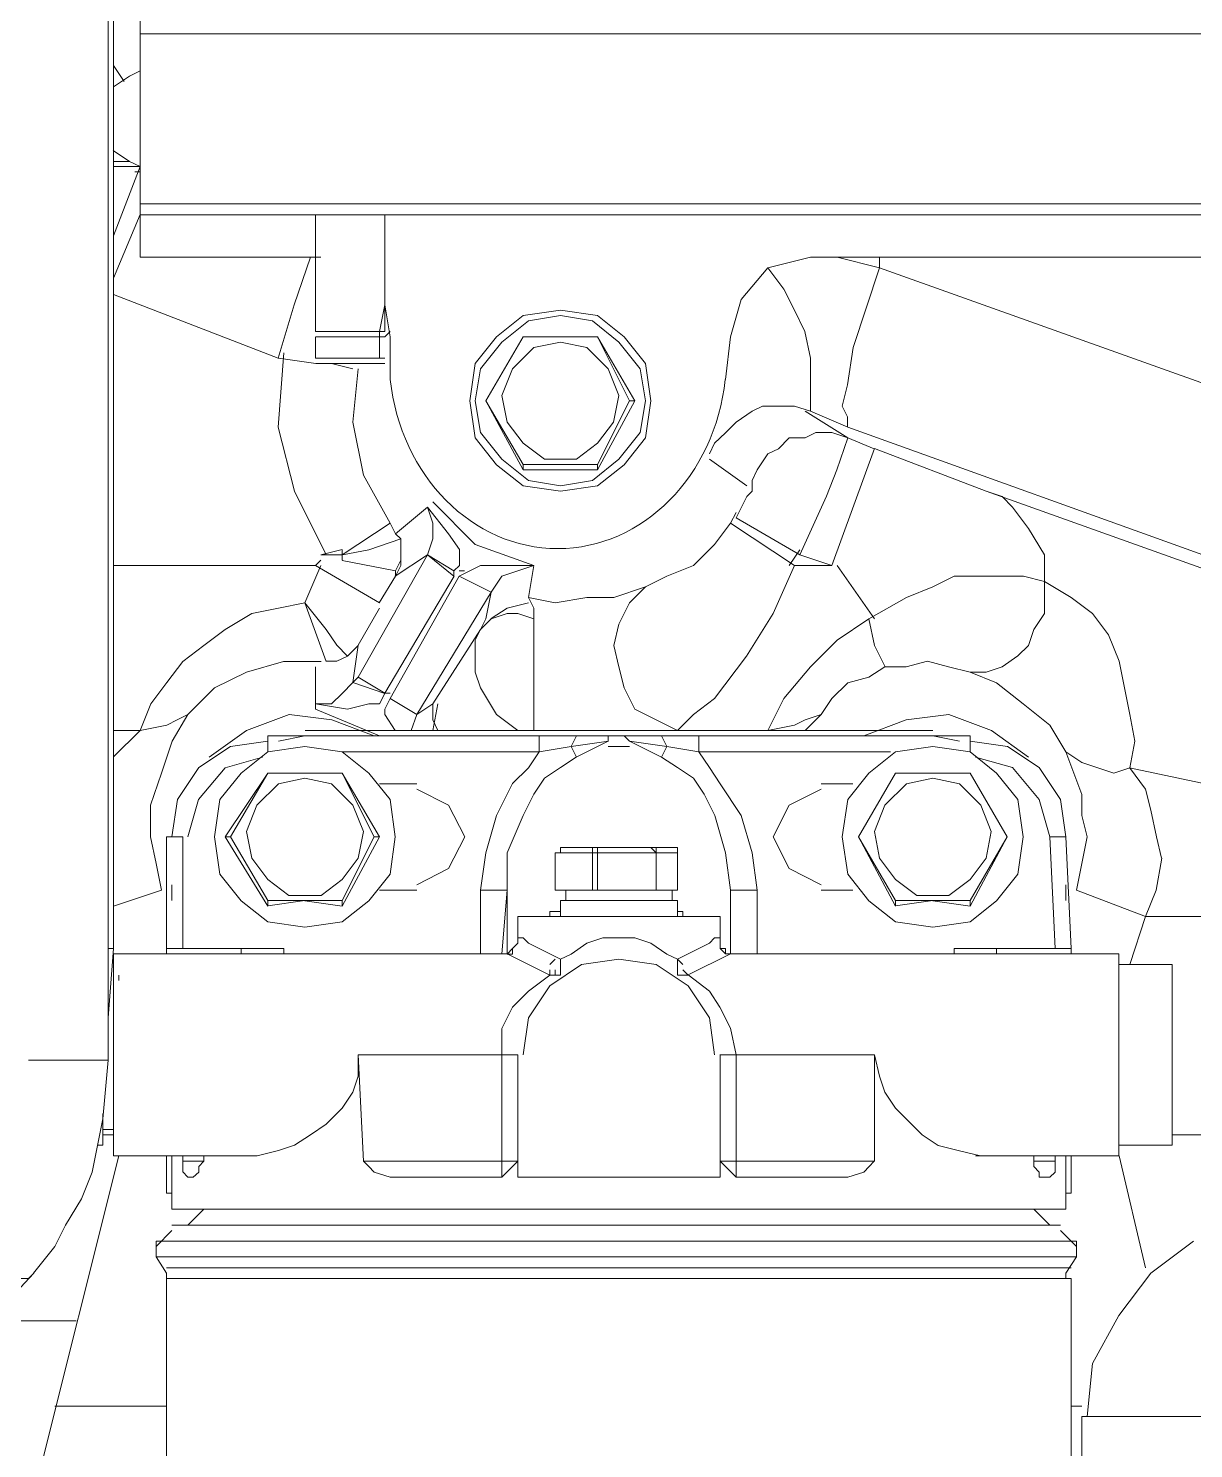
# Model space of a CAD drawing. Header units: inches. Extents: x 23291 to 181956, y 9161 to 51408.
# Drawn here: x 113895 to 114048, y 36838.4 to 37024.9 of the extents above; entities that cross this region are included whole.
import ezdxf

# ---------------------------------------------------------------- set-up
doc = ezdxf.new("R2010")
doc.units = ezdxf.units.IN
doc.header["$MEASUREMENT"] = 0
doc.layers.add('1', color=3, linetype='Continuous')
doc.layers.add('Dim', color=6, linetype='Continuous', lineweight=13)

# ---------------------------------------------------------------- blocks, each defined once
blk = doc.blocks.new('5')
at = {"layer": '1', "lineweight": 9}
for p, q in [((226.02927, -21.71742), (226.02927, -21.68881)), ((226.02545, -21.83996), (226.02545, -21.70914)), ((226.02608, -21.82661), (226.02608, -21.70915)), ((226.02927, -21.71741), (226.25917, -21.71741)), ((226.02927, -21.74406), (226.02927, -21.71742)), ((226.02608, -21.72373), (226.028, -21.72247)), ((226.02736, -21.72311), (226.02609, -21.7212)), ((226.028, -21.72247), (226.02927, -21.72183)), ((226.02607, -21.73136), (226.02799, -21.73265)), ((226.02799, -21.73265), (226.02607, -21.73265)), ((226.02799, -21.73265), (226.02926, -21.73326)), ((226.02608, -21.74154), (226.02927, -21.73326)), ((226.02608, -21.73326), (226.02927, -21.73326)), ((226.02862, -21.7339), (226.02927, -21.7339)), ((226.02927, -21.7339), (226.02927, -21.73327)), ((226.25916, -21.73772), (226.02926, -21.73772)), ((226.02608, -21.74659), (226.02927, -21.739)), ((226.25916, -21.73901), (226.02926, -21.73901)), ((226.05022, -21.75295), (226.05022, -21.739)), ((226.05022, -21.739), (226.05022, -21.75295)), ((226.05848, -21.75295), (226.05848, -21.739)), ((226.05848, -21.739), (226.05848, -21.75295)), ((226.04959, -21.74406), (226.02927, -21.74406)), ((226.04767, -21.74977), (226.04959, -21.74406)), ((226.05086, -21.74406), (226.04959, -21.74406)), ((226.10419, -21.74535), (226.10928, -21.74406)), ((226.16645, -21.74406), (226.10927, -21.74406)), ((226.11246, -21.74406), (226.11754, -21.74535)), ((226.11754, -21.74406), (226.11754, -21.74535)), ((226.10102, -21.74914), (226.10419, -21.74535)), ((226.10611, -21.74789), (226.10419, -21.74536)), ((226.11754, -21.74535), (226.11437, -21.75488)), ((226.11754, -21.74535), (226.17088, -21.76438)), ((226.10738, -21.75042), (226.10611, -21.74789)), ((226.02608, -21.74853), (226.04576, -21.75612)), ((226.04576, -21.75612), (226.04767, -21.74977)), ((226.05783, -21.75295), (226.05847, -21.74978)), ((226.05847, -21.74978), (226.05912, -21.75359)), ((226.09973, -21.75359), (226.10102, -21.74914)), ((226.075, -21.75106), (226.07181, -21.75359)), ((226.07944, -21.75042), (226.075, -21.75106)), ((226.07944, -21.75106), (226.07562, -21.75169)), ((226.08388, -21.75106), (226.07944, -21.75042)), ((226.08325, -21.75169), (226.07944, -21.75106)), ((226.08706, -21.75359), (226.08388, -21.75106)), ((226.10863, -21.75295), (226.10738, -21.75042)), ((226.05022, -21.75295), (226.05848, -21.75295)), ((226.05022, -21.75295), (226.05022, -21.75295)), ((226.05783, -21.75613), (226.05783, -21.75295)), ((226.05912, -21.75295), (226.05847, -21.75359)), ((226.05848, -21.75295), (226.05848, -21.75295)), ((226.07562, -21.75169), (226.07245, -21.75422)), ((226.08642, -21.75422), (226.08325, -21.75169)), ((226.10928, -21.75613), (226.10863, -21.75295)), ((226.05022, -21.75359), (226.05022, -21.75612)), ((226.05848, -21.75359), (226.05023, -21.75359)), ((226.05912, -21.75359), (226.05912, -21.75867)), ((226.07181, -21.75359), (226.06928, -21.75677)), ((226.07245, -21.75422), (226.06991, -21.7574)), ((226.07054, -21.76122), (226.075, -21.75359)), ((226.07054, -21.76122), (226.075, -21.75359)), ((226.07627, -21.75486), (226.07372, -21.75739)), ((226.07499, -21.75359), (226.08387, -21.75359)), ((226.07499, -21.75359), (226.07499, -21.75359)), ((226.075, -21.75359), (226.07944, -21.75359)), ((226.07944, -21.75423), (226.07627, -21.75486)), ((226.07944, -21.75359), (226.08388, -21.75359)), ((226.08261, -21.75486), (226.07944, -21.75423)), ((226.08515, -21.75739), (226.08261, -21.75486)), ((226.08387, -21.75359), (226.08769, -21.76122)), ((226.08387, -21.75359), (226.08387, -21.75359)), ((226.08388, -21.75359), (226.08832, -21.76122)), ((226.08896, -21.7574), (226.08642, -21.75422)), ((226.08959, -21.75677), (226.08706, -21.75359)), ((226.09913, -21.75867), (226.09973, -21.75359)), ((226.11437, -21.75488), (226.11372, -21.7593)), ((226.04641, -21.75551), (226.04576, -21.76438)), ((226.04577, -21.75613), (226.05023, -21.75678)), ((226.05022, -21.75613), (226.05848, -21.75613)), ((226.10928, -21.75931), (226.10928, -21.75613)), ((226.05022, -21.75677), (226.05022, -21.75677)), ((226.05022, -21.75677), (226.05022, -21.75677)), ((226.05022, -21.75677), (226.05022, -21.75677)), ((226.05023, -21.75677), (226.05848, -21.75677)), ((226.05848, -21.75677), (226.05023, -21.75677)), ((226.05213, -21.75677), (226.05467, -21.7574)), ((226.0553, -21.7574), (226.05466, -21.76377)), ((226.05467, -21.7574), (226.05467, -21.7574)), ((226.05848, -21.75677), (226.05848, -21.75677)), ((226.05848, -21.75677), (226.05848, -21.75677)), ((226.05848, -21.75677), (226.05848, -21.75677)), ((226.06928, -21.75677), (226.06864, -21.76122)), ((226.06991, -21.7574), (226.06928, -21.76122)), ((226.07372, -21.75739), (226.07245, -21.7606)), ((226.08642, -21.7606), (226.08515, -21.75739)), ((226.08959, -21.76122), (226.08896, -21.7574)), ((226.09023, -21.76122), (226.08959, -21.75677)), ((226.10928, -21.76247), (226.10928, -21.75931)), ((226.11372, -21.7593), (226.11308, -21.76185)), ((226.06864, -21.76122), (226.06928, -21.76566)), ((226.06928, -21.76122), (226.06991, -21.76501)), ((226.07499, -21.76884), (226.07053, -21.76123)), ((226.07054, -21.76122), (226.07054, -21.76122)), ((226.075, -21.76946), (226.07054, -21.76122)), ((226.07245, -21.7606), (226.07308, -21.76376)), ((226.08769, -21.76122), (226.08387, -21.76883)), ((226.08832, -21.76122), (226.08388, -21.76947)), ((226.08579, -21.76376), (226.08642, -21.7606)), ((226.08832, -21.76122), (226.08768, -21.76122)), ((226.08896, -21.76501), (226.08959, -21.76122)), ((226.08959, -21.76566), (226.09023, -21.76122)), ((226.10231, -21.76247), (226.1004, -21.76376)), ((226.10357, -21.76186), (226.10231, -21.76247)), ((226.10548, -21.76186), (226.10357, -21.76186)), ((226.10738, -21.76186), (226.10548, -21.76186)), ((226.10928, -21.76247), (226.10738, -21.76186)), ((226.10865, -21.76247), (226.11373, -21.76566)), ((226.11374, -21.76439), (226.10928, -21.76247)), ((226.11308, -21.76185), (226.11372, -21.76312)), ((226.11372, -21.76312), (226.11372, -21.76438)), ((226.04576, -21.76438), (226.04768, -21.77201)), ((226.05466, -21.76377), (226.05595, -21.77011)), ((226.06991, -21.76501), (226.07245, -21.76818)), ((226.07308, -21.76376), (226.075, -21.76629)), ((226.08388, -21.76629), (226.08579, -21.76376)), ((226.08642, -21.76818), (226.08896, -21.76501)), ((226.09913, -21.76503), (226.09785, -21.76629)), ((226.1004, -21.76376), (226.09913, -21.76503)), ((226.10992, -21.76502), (226.10865, -21.76566)), ((226.11182, -21.76502), (226.10992, -21.76502)), ((226.11373, -21.76566), (226.11182, -21.76502)), ((226.11373, -21.76439), (226.20393, -21.79677)), ((226.06928, -21.76566), (226.07181, -21.76885)), ((226.075, -21.76629), (226.07754, -21.76819)), ((226.08135, -21.76819), (226.08388, -21.76629)), ((226.08706, -21.76885), (226.08959, -21.76566)), ((226.09785, -21.76629), (226.09723, -21.76756)), ((226.10675, -21.76566), (226.10548, -21.76694)), ((226.10865, -21.76566), (226.10675, -21.76566)), ((226.11245, -21.76946), (226.11374, -21.76565)), ((226.11373, -21.76566), (226.1169, -21.76694)), ((226.07245, -21.76818), (226.07562, -21.77073)), ((226.07754, -21.76819), (226.08135, -21.76819)), ((226.08325, -21.77073), (226.08642, -21.76818)), ((226.09722, -21.76756), (226.09722, -21.76756)), ((226.10167, -21.77138), (226.09723, -21.7682)), ((226.10419, -21.76755), (226.10293, -21.76947)), ((226.10548, -21.76694), (226.10419, -21.76755)), ((226.11183, -21.78088), (226.11691, -21.76692)), ((226.11691, -21.76693), (226.13025, -21.77201)), ((226.05595, -21.77011), (226.05912, -21.77582)), ((226.07181, -21.76885), (226.075, -21.77138)), ((226.07499, -21.76946), (226.07499, -21.76883)), ((226.08387, -21.76884), (226.07499, -21.76884)), ((226.07944, -21.76946), (226.075, -21.76946)), ((226.08388, -21.76947), (226.07944, -21.76947)), ((226.08387, -21.76946), (226.08387, -21.76883)), ((226.08388, -21.77138), (226.08706, -21.76885)), ((226.10293, -21.76947), (226.10231, -21.77074)), ((226.11118, -21.77262), (226.11245, -21.76946)), ((226.075, -21.77138), (226.07944, -21.77201)), ((226.07562, -21.77073), (226.07944, -21.77138)), ((226.07944, -21.77138), (226.08325, -21.77073)), ((226.07944, -21.77201), (226.08388, -21.77138)), ((226.10232, -21.77202), (226.10232, -21.77073)), ((226.04768, -21.77201), (226.05149, -21.77962)), ((226.06419, -21.77329), (226.06928, -21.77837)), ((226.1004, -21.77518), (226.10167, -21.77263)), ((226.10167, -21.77263), (226.10232, -21.77202)), ((226.10801, -21.77962), (226.11118, -21.77262)), ((226.13025, -21.772), (226.13215, -21.77263)), ((226.13025, -21.77201), (226.16579, -21.7847)), ((226.13215, -21.77263), (226.13342, -21.77392)), ((226.05974, -21.77709), (226.06357, -21.77393)), ((226.06609, -21.77709), (226.06356, -21.77393)), ((226.06356, -21.77393), (226.06419, -21.77582)), ((226.09974, -21.77582), (226.1004, -21.77454)), ((226.1004, -21.77518), (226.10801, -21.77962)), ((226.13342, -21.77392), (226.13532, -21.77647)), ((226.0534, -21.77962), (226.05913, -21.77583)), ((226.05912, -21.77582), (226.05975, -21.77709)), ((226.06419, -21.77582), (226.06419, -21.7777)), ((226.09785, -21.77837), (226.09975, -21.77582)), ((226.09973, -21.77582), (226.10738, -21.78088)), ((226.13532, -21.77647), (226.13723, -21.77963)), ((226.06039, -21.77771), (226.05657, -21.779)), ((226.06039, -21.7777), (226.05974, -21.77709)), ((226.06039, -21.77899), (226.06039, -21.7777)), ((226.06419, -21.7777), (226.06357, -21.77962)), ((226.06738, -21.77899), (226.06609, -21.77709)), ((226.06928, -21.77837), (226.07626, -21.78088)), ((226.09531, -21.78088), (226.09785, -21.77837)), ((226.05086, -21.78026), (226.05022, -21.78087)), ((226.05086, -21.77962), (226.0534, -21.77899)), ((226.0534, -21.77962), (226.05086, -21.77962)), ((226.0534, -21.78026), (226.0534, -21.779)), ((226.05974, -21.78153), (226.0534, -21.78027)), ((226.05657, -21.779), (226.05341, -21.77963)), ((226.06356, -21.77962), (226.05531, -21.79423)), ((226.06356, -21.77962), (226.05973, -21.78217)), ((226.05974, -21.78154), (226.06039, -21.78025)), ((226.06039, -21.78025), (226.06039, -21.77899)), ((226.06039, -21.779), (226.06039, -21.78088)), ((226.06673, -21.78217), (226.06356, -21.77962)), ((226.06356, -21.77962), (226.06673, -21.78154)), ((226.06738, -21.78088), (226.06738, -21.77899)), ((226.10674, -21.78088), (226.10801, -21.779)), ((226.10801, -21.77962), (226.11183, -21.78089)), ((226.13723, -21.77963), (226.13723, -21.78279)), ((226.02608, -21.78088), (226.05022, -21.78088)), ((226.05086, -21.78088), (226.04894, -21.78535)), ((226.05022, -21.78088), (226.05783, -21.78535)), ((226.05974, -21.78217), (226.05782, -21.78535)), ((226.05848, -21.79614), (226.06674, -21.78217)), ((226.06737, -21.78217), (226.05912, -21.79677)), ((226.06039, -21.78088), (226.05974, -21.78217)), ((226.05974, -21.78217), (226.05974, -21.78153)), ((226.06673, -21.78154), (226.06738, -21.78088)), ((226.06673, -21.78217), (226.06673, -21.78153)), ((226.06864, -21.78153), (226.06737, -21.78217)), ((226.06737, -21.78154), (226.068, -21.78154)), ((226.07118, -21.78408), (226.06737, -21.78217)), ((226.06737, -21.78217), (226.06737, -21.78217)), ((226.06737, -21.78217), (226.07118, -21.78408)), ((226.06991, -21.78088), (226.06864, -21.78153)), ((226.07245, -21.78088), (226.06991, -21.78088)), ((226.07246, -21.78216), (226.07118, -21.78408)), ((226.07626, -21.78088), (226.07244, -21.78088)), ((226.07435, -21.78153), (226.07246, -21.78216)), ((226.07436, -21.78154), (226.07626, -21.78088)), ((226.07626, -21.78088), (226.07563, -21.7847)), ((226.0896, -21.78343), (226.09214, -21.78217)), ((226.09214, -21.78217), (226.09531, -21.78088)), ((226.10738, -21.78087), (226.10483, -21.78663)), ((226.10738, -21.78088), (226.11182, -21.78088)), ((226.11246, -21.78088), (226.11691, -21.78725)), ((226.0858, -21.7847), (226.0896, -21.78343)), ((226.08768, -21.78536), (226.08959, -21.78344)), ((226.12073, -21.78471), (226.1239, -21.78344)), ((226.1239, -21.78344), (226.12642, -21.78218)), ((226.12642, -21.78218), (226.12897, -21.78218)), ((226.12897, -21.78218), (226.13215, -21.78218)), ((226.13215, -21.78218), (226.1347, -21.78218)), ((226.1347, -21.78218), (226.13724, -21.78279)), ((226.13723, -21.78279), (226.13723, -21.78469)), ((226.13724, -21.78279), (226.14041, -21.78471)), ((226.04895, -21.78536), (226.04577, -21.78599)), ((226.05149, -21.79233), (226.04895, -21.78535)), ((226.05149, -21.78854), (226.04895, -21.78535)), ((226.07118, -21.78408), (226.0623, -21.79869)), ((226.07118, -21.78408), (226.07053, -21.78724)), ((226.07563, -21.78536), (226.07309, -21.78599)), ((226.07563, -21.7847), (226.0788, -21.78535)), ((226.07626, -21.78599), (226.07563, -21.78471)), ((226.0788, -21.78535), (226.08259, -21.7847)), ((226.08259, -21.7847), (226.0858, -21.7847)), ((226.08642, -21.78789), (226.08768, -21.78536)), ((226.11627, -21.78724), (226.12073, -21.78471)), ((226.13723, -21.78469), (226.13723, -21.78663)), ((226.14041, -21.78471), (226.14293, -21.78662)), ((226.04261, -21.78662), (226.03943, -21.78852)), ((226.04577, -21.78599), (226.04261, -21.78662)), ((226.05783, -21.78599), (226.05531, -21.79041)), ((226.07119, -21.78724), (226.0699, -21.78853)), ((226.07053, -21.78724), (226.06991, -21.78853)), ((226.07309, -21.78599), (226.07119, -21.78723)), ((226.07309, -21.78663), (226.07119, -21.78724)), ((226.07436, -21.78663), (226.07309, -21.78663)), ((226.07626, -21.78724), (226.07436, -21.78663)), ((226.07626, -21.78724), (226.07626, -21.78599)), ((226.07626, -21.79424), (226.07626, -21.78724)), ((226.10483, -21.78663), (226.10166, -21.79171)), ((226.11246, -21.78979), (226.11627, -21.78724)), ((226.11627, -21.78724), (226.11691, -21.79042)), ((226.13723, -21.78663), (226.13596, -21.78853)), ((226.14293, -21.78662), (226.14485, -21.78915)), ((226.03943, -21.78852), (226.03688, -21.79042)), ((226.05277, -21.79041), (226.05149, -21.78854)), ((226.06991, -21.78853), (226.06419, -21.7974)), ((226.06991, -21.78853), (226.06928, -21.78979)), ((226.0858, -21.79042), (226.08642, -21.78789)), ((226.13596, -21.78853), (226.13532, -21.79043)), ((226.03688, -21.79042), (226.03436, -21.79233)), ((226.05404, -21.7917), (226.05277, -21.79041)), ((226.0553, -21.79042), (226.05403, -21.79171)), ((226.05466, -21.79486), (226.0553, -21.79041)), ((226.06928, -21.78979), (226.06928, -21.79169)), ((226.08642, -21.79297), (226.0858, -21.79042)), ((226.10929, -21.79297), (226.11246, -21.78979)), ((226.11691, -21.79042), (226.11819, -21.79297)), ((226.13532, -21.79043), (226.13405, -21.79169)), ((226.14485, -21.78915), (226.14612, -21.79232)), ((226.03436, -21.79233), (226.03244, -21.79486)), ((226.0464, -21.79233), (226.04196, -21.79361)), ((226.05086, -21.79233), (226.0464, -21.79233)), ((226.05022, -21.79233), (226.05087, -21.79233)), ((226.05276, -21.79232), (226.05149, -21.79232)), ((226.05403, -21.79171), (226.05276, -21.79232)), ((226.06928, -21.79169), (226.06928, -21.79361)), ((226.10166, -21.79171), (226.09785, -21.79677)), ((226.12326, -21.79232), (226.12071, -21.79298)), ((226.12578, -21.79298), (226.12326, -21.79232)), ((226.13405, -21.79169), (226.13215, -21.79298)), ((226.14612, -21.79232), (226.14675, -21.7955)), ((226.04196, -21.79361), (226.03816, -21.79549)), ((226.05022, -21.79297), (226.05022, -21.79805)), ((226.06928, -21.79361), (226.06991, -21.79551)), ((226.08705, -21.7955), (226.08642, -21.79297)), ((226.1061, -21.79677), (226.10929, -21.79297)), ((226.11817, -21.79298), (226.11627, -21.79422)), ((226.12071, -21.79298), (226.11817, -21.79298)), ((226.12834, -21.79361), (226.12578, -21.79298)), ((226.13025, -21.79361), (226.12833, -21.79361)), ((226.13151, -21.79488), (226.12834, -21.79361)), ((226.13215, -21.79298), (226.13025, -21.79361)), ((226.03244, -21.79486), (226.03053, -21.79742)), ((226.03816, -21.79549), (226.03689, -21.79677)), ((226.05467, -21.79487), (226.05339, -21.79615)), ((226.0553, -21.79423), (226.05466, -21.79486)), ((226.05848, -21.79615), (226.05466, -21.79486)), ((226.05531, -21.79423), (226.05848, -21.79614)), ((226.06991, -21.79551), (226.07182, -21.79869)), ((226.07626, -21.79742), (226.07626, -21.79424)), ((226.08832, -21.79805), (226.08705, -21.7955)), ((226.11373, -21.79488), (226.11183, -21.79677)), ((226.11627, -21.79422), (226.11373, -21.79488)), ((226.13468, -21.7974), (226.13151, -21.79488)), ((226.14675, -21.7955), (226.14739, -21.79868)), ((226.03053, -21.79742), (226.02927, -21.80058)), ((226.03689, -21.79677), (226.03498, -21.79869)), ((226.05213, -21.79741), (226.05021, -21.79741)), ((226.05021, -21.79741), (226.05404, -21.79804)), ((226.05339, -21.79615), (226.05212, -21.79742)), ((226.05404, -21.79805), (226.05658, -21.79742)), ((226.05658, -21.79742), (226.05783, -21.79742)), ((226.05783, -21.79742), (226.05848, -21.79615)), ((226.05912, -21.79614), (226.05847, -21.79614)), ((226.05848, -21.79677), (226.05848, -21.79677)), ((226.05848, -21.79677), (226.05848, -21.79677)), ((226.05913, -21.79677), (226.05848, -21.79805)), ((226.0623, -21.79869), (226.05913, -21.79677)), ((226.0623, -21.79869), (226.05913, -21.79677)), ((226.06419, -21.7974), (226.0623, -21.79869)), ((226.06482, -21.79741), (226.0642, -21.80057)), ((226.0642, -21.79932), (226.0642, -21.79742)), ((226.07626, -21.80058), (226.07626, -21.79742)), ((226.09785, -21.79677), (226.09531, -21.79868)), ((226.1042, -21.80058), (226.1061, -21.79677)), ((226.11183, -21.79677), (226.11056, -21.79869)), ((226.13787, -21.79993), (226.13468, -21.7974)), ((226.03498, -21.79869), (226.03308, -21.80185)), ((226.03498, -21.79868), (226.03371, -21.79932)), ((226.04705, -21.79868), (226.04196, -21.80058)), ((226.05214, -21.79931), (226.04705, -21.79868)), ((226.05783, -21.80123), (226.05022, -21.79805)), ((226.05848, -21.79805), (226.05848, -21.79869)), ((226.05848, -21.79869), (226.05973, -21.80058)), ((226.06164, -21.80058), (226.0623, -21.79868)), ((226.07182, -21.79869), (226.07437, -21.80059)), ((226.09087, -21.79932), (226.08832, -21.79805)), ((226.09531, -21.79868), (226.09341, -21.80058)), ((226.11055, -21.79868), (226.10864, -21.79932)), ((226.11056, -21.79869), (226.10865, -21.80059)), ((226.12579, -21.79869), (226.12072, -21.79932)), ((226.13088, -21.80059), (226.12579, -21.79869)), ((226.14739, -21.79868), (226.14802, -21.80187)), ((226.02927, -21.80058), (226.02608, -21.80058)), ((226.02927, -21.80058), (226.02608, -21.80374)), ((226.03244, -21.79995), (226.02927, -21.80058)), ((226.03371, -21.79932), (226.03244, -21.79995)), ((226.04196, -21.80058), (226.03752, -21.80376)), ((226.1239, -21.80058), (226.04896, -21.80058)), ((226.0572, -21.80123), (226.05214, -21.79931)), ((226.06482, -21.80058), (226.0642, -21.79932)), ((226.09341, -21.80058), (226.09087, -21.79932)), ((226.0915, -21.80058), (226.09277, -21.80058)), ((226.1042, -21.80058), (226.09342, -21.80058)), ((226.10738, -21.79995), (226.1042, -21.80058)), ((226.1042, -21.80058), (226.1042, -21.80058)), ((226.10864, -21.79932), (226.10738, -21.79995)), ((226.12072, -21.79932), (226.11564, -21.80122)), ((226.13532, -21.80375), (226.13088, -21.80059)), ((226.13977, -21.80312), (226.13787, -21.79993)), ((226.03308, -21.80185), (226.03181, -21.80567)), ((226.04006, -21.80249), (226.03626, -21.80502)), ((226.04452, -21.80186), (226.04006, -21.80249)), ((226.04451, -21.80312), (226.04895, -21.80249)), ((226.04895, -21.80249), (226.04451, -21.80312)), ((226.04452, -21.80313), (226.04452, -21.80123)), ((226.04452, -21.80123), (226.12834, -21.80123)), ((226.04895, -21.80123), (226.04577, -21.80186)), ((226.04895, -21.80249), (226.05339, -21.80312)), ((226.05339, -21.80312), (226.04895, -21.80249)), ((226.0769, -21.80123), (226.0769, -21.80313)), ((226.08071, -21.80249), (226.0769, -21.80312)), ((226.08071, -21.80249), (226.08134, -21.80375)), ((226.08134, -21.80123), (226.08072, -21.80249)), ((226.08072, -21.80249), (226.08516, -21.80186)), ((226.08515, -21.80186), (226.08133, -21.80375)), ((226.08769, -21.80249), (226.08514, -21.80249)), ((226.08515, -21.80122), (226.08515, -21.80186)), ((226.08706, -21.80123), (226.08768, -21.80186)), ((226.08768, -21.80186), (226.09214, -21.80249)), ((226.08769, -21.80186), (226.0915, -21.80375)), ((226.0915, -21.80123), (226.09215, -21.80249)), ((226.0915, -21.80375), (226.09215, -21.80249)), ((226.09215, -21.80249), (226.09596, -21.80313)), ((226.09595, -21.80312), (226.09595, -21.80123)), ((226.11944, -21.80312), (226.1239, -21.80249)), ((226.1239, -21.80249), (226.11944, -21.80312)), ((226.12707, -21.80186), (226.1239, -21.80122)), ((226.1239, -21.80249), (226.12834, -21.80312)), ((226.12834, -21.80312), (226.1239, -21.80249)), ((226.13279, -21.80249), (226.12833, -21.80186)), ((226.12834, -21.80312), (226.12834, -21.80123)), ((226.1366, -21.80502), (226.13279, -21.80249)), ((226.14802, -21.80187), (226.14739, -21.80503)), ((226.04386, -21.80375), (226.03942, -21.80504)), ((226.04132, -21.80567), (226.04451, -21.80312)), ((226.04451, -21.80312), (226.04132, -21.80567)), ((226.05339, -21.80312), (226.05658, -21.80567)), ((226.05658, -21.80567), (226.05339, -21.80312)), ((226.0769, -21.80312), (226.05341, -21.80312)), ((226.07564, -21.80504), (226.07689, -21.80312)), ((226.08133, -21.80375), (226.07944, -21.80502)), ((226.0915, -21.80375), (226.09342, -21.80502)), ((226.11882, -21.80312), (226.09595, -21.80312)), ((226.09723, -21.80502), (226.09595, -21.80312)), ((226.11627, -21.80567), (226.11944, -21.80312)), ((226.11944, -21.80312), (226.11627, -21.80567)), ((226.12834, -21.80312), (226.13151, -21.80567)), ((226.13151, -21.80567), (226.12834, -21.80312)), ((226.13342, -21.80502), (226.12898, -21.80375)), ((226.14168, -21.80439), (226.13976, -21.80313)), ((226.14168, -21.80822), (226.13977, -21.80312)), ((226.03181, -21.80567), (226.03052, -21.80949)), ((226.03626, -21.80502), (226.03372, -21.80883)), ((226.03942, -21.80504), (226.03625, -21.80883)), ((226.0388, -21.80883), (226.04132, -21.80567)), ((226.04132, -21.80567), (226.0388, -21.80883)), ((226.04451, -21.80567), (226.03943, -21.81328)), ((226.04006, -21.81328), (226.04451, -21.80567)), ((226.04895, -21.80567), (226.04451, -21.80567)), ((226.04452, -21.80567), (226.0534, -21.80567)), ((226.04452, -21.80567), (226.04452, -21.80567)), ((226.04895, -21.80567), (226.05339, -21.80567)), ((226.05339, -21.80567), (226.05783, -21.81328)), ((226.0534, -21.80567), (226.05721, -21.81328)), ((226.0534, -21.80567), (226.0534, -21.80567)), ((226.05658, -21.80567), (226.05912, -21.80883)), ((226.05912, -21.80883), (226.05658, -21.80567)), ((226.07372, -21.80693), (226.07564, -21.80504)), ((226.07944, -21.80502), (226.07754, -21.80628)), ((226.09342, -21.80502), (226.09531, -21.80628)), ((226.0985, -21.80694), (226.09723, -21.80502)), ((226.11373, -21.80883), (226.11627, -21.80567)), ((226.11627, -21.80567), (226.11373, -21.80883)), ((226.11944, -21.80567), (226.115, -21.81328)), ((226.115, -21.81328), (226.11944, -21.80567)), ((226.1239, -21.80567), (226.11944, -21.80567)), ((226.11945, -21.80567), (226.12833, -21.80567)), ((226.11945, -21.80567), (226.11945, -21.80567)), ((226.1239, -21.80567), (226.12834, -21.80567)), ((226.12834, -21.80567), (226.13278, -21.81328)), ((226.12834, -21.80567), (226.13278, -21.81328)), ((226.12834, -21.80567), (226.12834, -21.80567)), ((226.13151, -21.80567), (226.13405, -21.80883)), ((226.13405, -21.80883), (226.13151, -21.80567)), ((226.13659, -21.80883), (226.13342, -21.80502)), ((226.13913, -21.80883), (226.1366, -21.80502)), ((226.14358, -21.80503), (226.14168, -21.80439)), ((226.14549, -21.80566), (226.14358, -21.80503)), ((226.14739, -21.80503), (226.14549, -21.80566)), ((226.14928, -21.80757), (226.14738, -21.80502)), ((226.19185, -21.81456), (226.14738, -21.80503)), ((226.04577, -21.80695), (226.04322, -21.8095)), ((226.04895, -21.80629), (226.04577, -21.80695)), ((226.05212, -21.80695), (226.04895, -21.80629)), ((226.05467, -21.8095), (226.05212, -21.80695)), ((226.0623, -21.80694), (226.05784, -21.80694)), ((226.06609, -21.80949), (226.0623, -21.80757)), ((226.07182, -21.81075), (226.07372, -21.80693)), ((226.07754, -21.80628), (226.07627, -21.8082)), ((226.09531, -21.80628), (226.09659, -21.8082)), ((226.10102, -21.81073), (226.0985, -21.80694)), ((226.11056, -21.80757), (226.10674, -21.80949)), ((226.11436, -21.80694), (226.11055, -21.80694)), ((226.12073, -21.80695), (226.11817, -21.8095)), ((226.1239, -21.80629), (226.12073, -21.80695)), ((226.12707, -21.80695), (226.1239, -21.80629)), ((226.12961, -21.8095), (226.12707, -21.80695)), ((226.14993, -21.8101), (226.14928, -21.80757)), ((226.03372, -21.80883), (226.03307, -21.81328)), ((226.03625, -21.80883), (226.03498, -21.81328)), ((226.03816, -21.81328), (226.0388, -21.80883)), ((226.0388, -21.80883), (226.03816, -21.81328)), ((226.05912, -21.80883), (226.05973, -21.81328)), ((226.05973, -21.81328), (226.05912, -21.80883)), ((226.07627, -21.8082), (226.075, -21.81073)), ((226.09659, -21.8082), (226.09786, -21.81073)), ((226.11308, -21.81328), (226.11373, -21.80883)), ((226.11373, -21.80883), (226.11308, -21.81328)), ((226.13405, -21.80883), (226.13468, -21.81328)), ((226.13468, -21.81328), (226.13405, -21.80883)), ((226.13786, -21.81328), (226.13659, -21.80883)), ((226.13977, -21.81328), (226.13913, -21.80883)), ((226.14168, -21.81075), (226.14168, -21.80822)), ((226.03052, -21.80949), (226.03052, -21.81328)), ((226.04322, -21.8095), (226.04197, -21.81266)), ((226.05594, -21.81266), (226.05467, -21.8095)), ((226.06801, -21.81328), (226.06609, -21.80949)), ((226.07053, -21.8152), (226.07182, -21.81075)), ((226.075, -21.81073), (226.07308, -21.8152)), ((226.09786, -21.81073), (226.09913, -21.8152)), ((226.10231, -21.8152), (226.10102, -21.81073)), ((226.10674, -21.80949), (226.10483, -21.81328)), ((226.11817, -21.8095), (226.11692, -21.81266)), ((226.13087, -21.81266), (226.12961, -21.8095)), ((226.14231, -21.81328), (226.14168, -21.81075)), ((226.15057, -21.81328), (226.14993, -21.8101)), ((226.04197, -21.81266), (226.04261, -21.81582)), ((226.05531, -21.81582), (226.05594, -21.81266)), ((226.11692, -21.81266), (226.11754, -21.81582)), ((226.13024, -21.81582), (226.13087, -21.81266)), ((226.03052, -21.81328), (226.03118, -21.81646)), ((226.03435, -21.81328), (226.03243, -21.81328)), ((226.03243, -21.81328), (226.03243, -21.82661)), ((226.03435, -21.82661), (226.03435, -21.81328)), ((226.0388, -21.81775), (226.03816, -21.81328)), ((226.03816, -21.81328), (226.0388, -21.81775)), ((226.04452, -21.82154), (226.03943, -21.81327)), ((226.03943, -21.81328), (226.04005, -21.81328)), ((226.04452, -21.8209), (226.04006, -21.81329)), ((226.0572, -21.81328), (226.05339, -21.82089)), ((226.05783, -21.81328), (226.05339, -21.82154)), ((226.05783, -21.81328), (226.05721, -21.81328)), ((226.05973, -21.81328), (226.05912, -21.81775)), ((226.05912, -21.81775), (226.05973, -21.81328)), ((226.06609, -21.81708), (226.06801, -21.81328)), ((226.10483, -21.81328), (226.10674, -21.81708)), ((226.11373, -21.81775), (226.11308, -21.81328)), ((226.11308, -21.81328), (226.11373, -21.81775)), ((226.115, -21.81328), (226.115, -21.81328)), ((226.11945, -21.82154), (226.11501, -21.81327)), ((226.11945, -21.8209), (226.11501, -21.81329)), ((226.13278, -21.81328), (226.12834, -21.82089)), ((226.13278, -21.81328), (226.12834, -21.82154)), ((226.13278, -21.81328), (226.13278, -21.81328)), ((226.13468, -21.81328), (226.13405, -21.81775)), ((226.13405, -21.81775), (226.13468, -21.81328)), ((226.13785, -21.81328), (226.13977, -21.81328)), ((226.1385, -21.82661), (226.13786, -21.81329)), ((226.14041, -21.82661), (226.13977, -21.81329)), ((226.14168, -21.81646), (226.14231, -21.81328)), ((226.1512, -21.81581), (226.15057, -21.81328)), ((226.04261, -21.81582), (226.04451, -21.81837)), ((226.05339, -21.81837), (226.05531, -21.81582)), ((226.06991, -21.81964), (226.07053, -21.8152)), ((226.07308, -21.8152), (226.07308, -21.81965)), ((226.09341, -21.8152), (226.07881, -21.8152)), ((226.07881, -21.8152), (226.07881, -21.81964)), ((226.07881, -21.81964), (226.07881, -21.8152)), ((226.07944, -21.81519), (226.07944, -21.81456)), ((226.07944, -21.81456), (226.0934, -21.81456)), ((226.07944, -21.81456), (226.07944, -21.81456)), ((226.07944, -21.8152), (226.07944, -21.8152)), ((226.08325, -21.8152), (226.08325, -21.81456)), ((226.08325, -21.81964), (226.08325, -21.8152)), ((226.08387, -21.81456), (226.08387, -21.81519)), ((226.08387, -21.8152), (226.08387, -21.81964)), ((226.09023, -21.81456), (226.09086, -21.81456)), ((226.09086, -21.8152), (226.09024, -21.81456)), ((226.09086, -21.81456), (226.09086, -21.81519)), ((226.09086, -21.81964), (226.09086, -21.8152)), ((226.09086, -21.8152), (226.09086, -21.81964)), ((226.09341, -21.81456), (226.09341, -21.8152)), ((226.09341, -21.81456), (226.09341, -21.81519)), ((226.09341, -21.81964), (226.09341, -21.8152)), ((226.09341, -21.8152), (226.09341, -21.81964)), ((226.09913, -21.8152), (226.09974, -21.81965)), ((226.10292, -21.81965), (226.10231, -21.8152)), ((226.11754, -21.81582), (226.11944, -21.81837)), ((226.12834, -21.81837), (226.13024, -21.81582)), ((226.15121, -21.81581), (226.15056, -21.81965)), ((226.03118, -21.81646), (226.03181, -21.81965)), ((226.04132, -21.82091), (226.0388, -21.81775)), ((226.0388, -21.81775), (226.04132, -21.82091)), ((226.05912, -21.81775), (226.05658, -21.82091)), ((226.05658, -21.82091), (226.05912, -21.81775)), ((226.0623, -21.81902), (226.06609, -21.81708)), ((226.10674, -21.81708), (226.11056, -21.81902)), ((226.11627, -21.82091), (226.11373, -21.81775)), ((226.11373, -21.81775), (226.11627, -21.82091)), ((226.13405, -21.81775), (226.13151, -21.82091)), ((226.13151, -21.82091), (226.13405, -21.81775)), ((226.14104, -21.81964), (226.14168, -21.81646)), ((226.03307, -21.81902), (226.03307, -21.82089)), ((226.04451, -21.81837), (226.04704, -21.82027)), ((226.05087, -21.82027), (226.05339, -21.81837)), ((226.11944, -21.81837), (226.12198, -21.82027)), ((226.1258, -21.82027), (226.12834, -21.81837)), ((226.13977, -21.8209), (226.13977, -21.81902)), ((226.02608, -21.82154), (226.03181, -21.81964)), ((226.04451, -21.82344), (226.04132, -21.82091)), ((226.04132, -21.82091), (226.04451, -21.82344)), ((226.04895, -21.8209), (226.04451, -21.82153)), ((226.0534, -21.8209), (226.04452, -21.8209)), ((226.04452, -21.8209), (226.04452, -21.82154)), ((226.04704, -21.82027), (226.05087, -21.82027)), ((226.05339, -21.82154), (226.04895, -21.82091)), ((226.05658, -21.82091), (226.05339, -21.82344)), ((226.05339, -21.82344), (226.05658, -21.82091)), ((226.0534, -21.82154), (226.0534, -21.8209)), ((226.0623, -21.81964), (226.05784, -21.81964)), ((226.06991, -21.82726), (226.06991, -21.81965)), ((226.07308, -21.81965), (226.06991, -21.81965)), ((226.07308, -21.81964), (226.07246, -21.82725)), ((226.07308, -21.82726), (226.07308, -21.81965)), ((226.09341, -21.81964), (226.07881, -21.81964)), ((226.09341, -21.8209), (226.07944, -21.8209)), ((226.07944, -21.8209), (226.07944, -21.82282)), ((226.08007, -21.8209), (226.08007, -21.81963)), ((226.09277, -21.8209), (226.09277, -21.81963)), ((226.09341, -21.82282), (226.09341, -21.8209)), ((226.09974, -21.81964), (226.09974, -21.82725)), ((226.09974, -21.82726), (226.09974, -21.81965)), ((226.09975, -21.81965), (226.10292, -21.81965)), ((226.10293, -21.81964), (226.10293, -21.82725)), ((226.11436, -21.81964), (226.11055, -21.81964)), ((226.11944, -21.82344), (226.11627, -21.82091)), ((226.11627, -21.82091), (226.11944, -21.82344)), ((226.1239, -21.8209), (226.11944, -21.82153)), ((226.12834, -21.8209), (226.11945, -21.8209)), ((226.11945, -21.8209), (226.11945, -21.82154)), ((226.12198, -21.82027), (226.1258, -21.82027)), ((226.12834, -21.82154), (226.1239, -21.82091)), ((226.12834, -21.82154), (226.12834, -21.8209)), ((226.13151, -21.82091), (226.12834, -21.82344)), ((226.12834, -21.82344), (226.13151, -21.82091)), ((226.14929, -21.82281), (226.14103, -21.81965)), ((226.15056, -21.81965), (226.14929, -21.82281)), ((226.07436, -21.82597), (226.07436, -21.82281)), ((226.07436, -21.82281), (226.0985, -21.82281)), ((226.07944, -21.82219), (226.07816, -21.82219)), ((226.07817, -21.82219), (226.07817, -21.82282)), ((226.09405, -21.82219), (226.0934, -21.82219)), ((226.09405, -21.82282), (226.09405, -21.82219)), ((226.09849, -21.82281), (226.09849, -21.82597)), ((226.14739, -21.82851), (226.14929, -21.8228)), ((226.14929, -21.82281), (226.19757, -21.82281)), ((226.04895, -21.82407), (226.04451, -21.82344)), ((226.04451, -21.82344), (226.04895, -21.82407)), ((226.05339, -21.82344), (226.04895, -21.82407)), ((226.04895, -21.82407), (226.05339, -21.82344)), ((226.1239, -21.82407), (226.11944, -21.82344)), ((226.11944, -21.82344), (226.1239, -21.82407)), ((226.12834, -21.82344), (226.1239, -21.82407)), ((226.1239, -21.82407), (226.12834, -21.82344)), ((226.07372, -21.82662), (226.07436, -21.82598)), ((226.07436, -21.82598), (226.07372, -21.82662)), ((226.07436, -21.82535), (226.07436, -21.82598)), ((226.07436, -21.82535), (226.07436, -21.82535)), ((226.07436, -21.82598), (226.07436, -21.82598)), ((226.07437, -21.82598), (226.07437, -21.82535)), ((226.07437, -21.82535), (226.075, -21.82535)), ((226.075, -21.82535), (226.07562, -21.82598)), ((226.07562, -21.82598), (226.07689, -21.82661)), ((226.08071, -21.82727), (226.08261, -21.82598)), ((226.08261, -21.82598), (226.0845, -21.82535)), ((226.0845, -21.82535), (226.08642, -21.82535)), ((226.08642, -21.82535), (226.08832, -21.82535)), ((226.08832, -21.82535), (226.09023, -21.82598)), ((226.09023, -21.82598), (226.09213, -21.82727)), ((226.09722, -21.82598), (226.09595, -21.82662)), ((226.09785, -21.82535), (226.09722, -21.82598)), ((226.09849, -21.82535), (226.09785, -21.82535)), ((226.09849, -21.82598), (226.09849, -21.82535)), ((226.09849, -21.82535), (226.09849, -21.82535)), ((226.09849, -21.82598), (226.09849, -21.82535)), ((226.09849, -21.82661), (226.09849, -21.82597)), ((226.09849, -21.82661), (226.09849, -21.82598)), ((226.09849, -21.82598), (226.09849, -21.82598)), ((226.02545, -21.83489), (226.02608, -21.8266)), ((226.02545, -21.82661), (226.02608, -21.82661)), ((226.03244, -21.82726), (226.02608, -21.82726)), ((226.02608, -21.82726), (226.02608, -21.85138)), ((226.04133, -21.82661), (226.03243, -21.82661)), ((226.03243, -21.82726), (226.03243, -21.82661)), ((226.03243, -21.82661), (226.0464, -21.82661)), ((226.03243, -21.82726), (226.04133, -21.82726)), ((226.04133, -21.82726), (226.04133, -21.82661)), ((226.04641, -21.82661), (226.04134, -21.82661)), ((226.04641, -21.82726), (226.04134, -21.82726)), ((226.04641, -21.82661), (226.04641, -21.82726)), ((226.04641, -21.82726), (226.07246, -21.82726)), ((226.07245, -21.82726), (226.07308, -21.82726)), ((226.07246, -21.82726), (226.07308, -21.82726)), ((226.07308, -21.82726), (226.07246, -21.82726)), ((226.07308, -21.82726), (226.07817, -21.82979)), ((226.07372, -21.82662), (226.07309, -21.82727)), ((226.07309, -21.82727), (226.07372, -21.82727)), ((226.07372, -21.82727), (226.07372, -21.82662)), ((226.07689, -21.82661), (226.07944, -21.8279)), ((226.07817, -21.82851), (226.07881, -21.8279)), ((226.07944, -21.8279), (226.08071, -21.82727)), ((226.07944, -21.82915), (226.07944, -21.82791)), ((226.08641, -21.8279), (226.08197, -21.82851)), ((226.09087, -21.82851), (226.08641, -21.8279)), ((226.09213, -21.82727), (226.0934, -21.8279)), ((226.09595, -21.82662), (226.0934, -21.8279)), ((226.09341, -21.82914), (226.09341, -21.8279)), ((226.09341, -21.8279), (226.09405, -21.82851)), ((226.09467, -21.82977), (226.09974, -21.82726)), ((226.09913, -21.82661), (226.09848, -21.82661)), ((226.09913, -21.82726), (226.09849, -21.82661)), ((226.09849, -21.82661), (226.09849, -21.82661)), ((226.09913, -21.82726), (226.09913, -21.82661)), ((226.09913, -21.82726), (226.09974, -21.82726)), ((226.09974, -21.82726), (226.09913, -21.82726)), ((226.09974, -21.82726), (226.09974, -21.82726)), ((226.09974, -21.82726), (226.09974, -21.82726)), ((226.09974, -21.82726), (226.09974, -21.82726)), ((226.09974, -21.82726), (226.09974, -21.82726)), ((226.12643, -21.82726), (226.09975, -21.82726)), ((226.12642, -21.82661), (226.14041, -21.82661)), ((226.13151, -21.82661), (226.12642, -21.82661)), ((226.13151, -21.82726), (226.12642, -21.82726)), ((226.12643, -21.82661), (226.12643, -21.82726)), ((226.13151, -21.82661), (226.13151, -21.82726)), ((226.14041, -21.82661), (226.13151, -21.82661)), ((226.13151, -21.82726), (226.14041, -21.82726)), ((226.14041, -21.82726), (226.14041, -21.82661)), ((226.14041, -21.82726), (226.1461, -21.82726)), ((226.14611, -21.82726), (226.14611, -21.85138)), ((226.08197, -21.82851), (226.07817, -21.83108)), ((226.07817, -21.82914), (226.07817, -21.82978)), ((226.07881, -21.82978), (226.07881, -21.82915)), ((226.07944, -21.82978), (226.07944, -21.82915)), ((226.09468, -21.83108), (226.09087, -21.82851)), ((226.09341, -21.82978), (226.09341, -21.82914)), ((226.09405, -21.82914), (226.09405, -21.82914)), ((226.09468, -21.82978), (226.09405, -21.82915)), ((226.14611, -21.82851), (226.15247, -21.82851)), ((226.15246, -21.82853), (226.15246, -21.85011)), ((226.02608, -21.83043), (226.02608, -21.83043)), ((226.02672, -21.82978), (226.02672, -21.83044)), ((226.07817, -21.82978), (226.07562, -21.83172)), ((226.07817, -21.83108), (226.07563, -21.8349)), ((226.07817, -21.82978), (226.07881, -21.82978)), ((226.07881, -21.82978), (226.07944, -21.82978)), ((226.09341, -21.82978), (226.09405, -21.82978)), ((226.09405, -21.82978), (226.09468, -21.82978)), ((226.09723, -21.83171), (226.09467, -21.82977)), ((226.09723, -21.8349), (226.09468, -21.83108)), ((226.07562, -21.83172), (226.07373, -21.8336)), ((226.09848, -21.83361), (226.09723, -21.83171)), ((226.07373, -21.8336), (226.07245, -21.83615)), ((226.09974, -21.83614), (226.09848, -21.83361)), ((226.07245, -21.83615), (226.07245, -21.83933)), ((226.07563, -21.8349), (226.07499, -21.83932)), ((226.09785, -21.83932), (226.09723, -21.8349)), ((226.1004, -21.83932), (226.09974, -21.83614)), ((226.07245, -21.83932), (226.0553, -21.83932)), ((226.0553, -21.83932), (226.0553, -21.83932)), ((226.0553, -21.83932), (226.05595, -21.85201)), ((226.0553, -21.84185), (226.0553, -21.83932)), ((226.07244, -21.83932), (226.07436, -21.83932)), ((226.07245, -21.85202), (226.07245, -21.83932)), ((226.07436, -21.83932), (226.07436, -21.85391)), ((226.09848, -21.83932), (226.1004, -21.83932)), ((226.09849, -21.85391), (226.09849, -21.83932)), ((226.11691, -21.83932), (226.1004, -21.83932)), ((226.1004, -21.83932), (226.1004, -21.85201)), ((226.11691, -21.83932), (226.11691, -21.85202)), ((226.11754, -21.84185), (226.11691, -21.83932)), ((226.11691, -21.83932), (226.11691, -21.83932)), ((226.01593, -21.83996), (226.02546, -21.83996)), ((226.02482, -21.84693), (226.02545, -21.83995)), ((226.05467, -21.84377), (226.0553, -21.84185)), ((226.11818, -21.84377), (226.11754, -21.84185)), ((226.0534, -21.84566), (226.05467, -21.84377)), ((226.11945, -21.84567), (226.11818, -21.84377)), ((226.02481, -21.84632), (226.02481, -21.85011)), ((226.05149, -21.84758), (226.0534, -21.84566)), ((226.12135, -21.84759), (226.11945, -21.84567)), ((226.02353, -21.8533), (226.02482, -21.84693)), ((226.02481, -21.84821), (226.02608, -21.84821)), ((226.04959, -21.84885), (226.05149, -21.84758)), ((226.12262, -21.84885), (226.12135, -21.84759)), ((226.02481, -21.84884), (226.02608, -21.84884)), ((226.04769, -21.85011), (226.04959, -21.84885)), ((226.12452, -21.85012), (226.12262, -21.84885)), ((226.15246, -21.84884), (226.17852, -21.84884)), ((226.00195, -21.95044), (226.02672, -21.85138)), ((226.02481, -21.85011), (226.02419, -21.85011)), ((226.02608, -21.85138), (226.04324, -21.85138)), ((226.03243, -21.85137), (226.03243, -21.85584)), ((226.03307, -21.85138), (226.03307, -21.85585)), ((226.03435, -21.85138), (226.03435, -21.85201)), ((226.03689, -21.85138), (226.03689, -21.85201)), ((226.04323, -21.85138), (226.04577, -21.85074)), ((226.04577, -21.85074), (226.04769, -21.85011)), ((226.12706, -21.85075), (226.12452, -21.85012)), ((226.1296, -21.85138), (226.12706, -21.85075)), ((226.14611, -21.85138), (226.12898, -21.85138)), ((226.13596, -21.85138), (226.13596, -21.85202)), ((226.1385, -21.85138), (226.1385, -21.85202)), ((226.13977, -21.85138), (226.13977, -21.85585)), ((226.14041, -21.85137), (226.14041, -21.85584)), ((226.15246, -21.85011), (226.14611, -21.85011)), ((226.14929, -21.86472), (226.14612, -21.85137)), ((226.02228, -21.85648), (226.02353, -21.8533)), ((226.03435, -21.85201), (226.03435, -21.85266)), ((226.03689, -21.85202), (226.03435, -21.85202)), ((226.03435, -21.85266), (226.03435, -21.85329)), ((226.03435, -21.85329), (226.03498, -21.85391)), ((226.03626, -21.8533), (226.03562, -21.85391)), ((226.03689, -21.85201), (226.03626, -21.85264)), ((226.03626, -21.85264), (226.03626, -21.8533)), ((226.07245, -21.85202), (226.05594, -21.85202)), ((226.05595, -21.85201), (226.05658, -21.85265)), ((226.05658, -21.85265), (226.0572, -21.8533)), ((226.0572, -21.8533), (226.05912, -21.85391)), ((226.07436, -21.85202), (226.07244, -21.85202)), ((226.07437, -21.85201), (226.07245, -21.85391)), ((226.07245, -21.85391), (226.07245, -21.85202)), ((226.1004, -21.85202), (226.09848, -21.85202)), ((226.09849, -21.85202), (226.10041, -21.85391)), ((226.1004, -21.85391), (226.1004, -21.85201)), ((226.11691, -21.85202), (226.1004, -21.85202)), ((226.11565, -21.8533), (226.11373, -21.85391)), ((226.11628, -21.85264), (226.11565, -21.8533)), ((226.1169, -21.85201), (226.11628, -21.85264)), ((226.1385, -21.85202), (226.13596, -21.85202)), ((226.13596, -21.85202), (226.13596, -21.85265)), ((226.13596, -21.85265), (226.13659, -21.8533)), ((226.13659, -21.8533), (226.13659, -21.85391)), ((226.13851, -21.8533), (226.13786, -21.85391)), ((226.13851, -21.85201), (226.13851, -21.85264)), ((226.13851, -21.85264), (226.13851, -21.8533)), ((226.03562, -21.85391), (226.03497, -21.85391)), ((226.07245, -21.85391), (226.05911, -21.85391)), ((226.07436, -21.85391), (226.0985, -21.85391)), ((226.11373, -21.85391), (226.10039, -21.85391)), ((226.13786, -21.85391), (226.13659, -21.85391)), ((226.02038, -21.85964), (226.02228, -21.85648)), ((226.03243, -21.85584), (226.03308, -21.85584)), ((226.03307, -21.85585), (226.03307, -21.85772)), ((226.14041, -21.85584), (226.13977, -21.85584)), ((226.13977, -21.85585), (226.13977, -21.85773)), ((226.13977, -21.85773), (226.03306, -21.85773)), ((226.03689, -21.85773), (226.03497, -21.85965)), ((226.13596, -21.85773), (226.13786, -21.85965)), ((226.01911, -21.86219), (226.02038, -21.85964)), ((226.03307, -21.85964), (226.13913, -21.85964)), ((226.13786, -21.85964), (226.03497, -21.85964)), ((226.03497, -21.85964), (226.03497, -21.85964)), ((226.13786, -21.85964), (226.13786, -21.85964)), ((226.03117, -21.86155), (226.03117, -21.86343)), ((226.03307, -21.86026), (226.03118, -21.86218)), ((226.14104, -21.86155), (226.03118, -21.86155)), ((226.14104, -21.86218), (226.13912, -21.86027)), ((226.14104, -21.86342), (226.14104, -21.86155)), ((226.15501, -21.86155), (226.14993, -21.86538)), ((226.01656, -21.86538), (226.01911, -21.86219)), ((226.03117, -21.86343), (226.14103, -21.86343)), ((226.03117, -21.86343), (226.03243, -21.86537)), ((226.13977, -21.86537), (226.14104, -21.86343)), ((226.03243, -21.86472), (226.14041, -21.86472)), ((225.95115, -21.93521), (226.01657, -21.86538)), ((226.01465, -21.866), (226.01594, -21.866)), ((226.01594, -21.866), (226.01657, -21.86537)), ((226.03243, -21.86538), (226.03243, -21.86601)), ((226.14041, -21.866), (226.03243, -21.866)), ((226.03243, -21.866), (226.03243, -22.04382)), ((226.13977, -21.866), (226.13977, -21.86537)), ((226.14041, -21.99936), (226.14041, -21.86601)), ((226.14993, -21.86538), (226.14611, -21.87044)), ((226.01085, -21.87108), (226.02163, -21.87108)), ((226.14611, -21.87044), (226.14294, -21.87615)), ((226.14294, -21.87615), (226.14232, -21.8825)), ((226.0191, -21.88124), (226.03244, -21.88124)), ((226.14041, -21.88124), (226.14168, -21.88124)), ((226.14168, -21.99744), (226.14168, -21.88249)), ((226.14168, -21.88249), (226.25155, -21.88249))]:
    blk.add_line(p, q, dxfattribs=at)
blk.add_ellipse((226.07912, -21.75581), major_axis=(0, 0.02306), ratio=0.874097, start_param=1.695099, end_param=4.588363, dxfattribs=at)

msp = doc.modelspace()

# ---------------------------------------------------------------- linework, layer by layer
msp.add_open_spline([(102008.15, 38756.27), (103204.48, 38248.03), (105131.89, 37390.91), (109175.85, 35826.99), (112823.77, 35070.29), (117769.55, 35070.29), (121406.78, 35085.26), (123831.05, 35070.17)], degree=3, knots=[0, 0, 0, 0, 3.550687, 7.088547, 10.454406, 13.763203, 20.376363, 20.376363, 20.376363, 20.376363])
msp.add_open_spline([(102008.15, 38756.27), (103204.48, 38248.03), (105131.89, 37390.91), (109175.85, 35826.99), (112823.77, 35070.29), (117769.55, 35070.29), (121406.78, 35085.26), (123831.05, 35070.17)], degree=3, knots=[0, 0, 0, 0, 3.550687, 7.088547, 10.454406, 13.763203, 20.376363, 20.376363, 20.376363, 20.376363])

# ---------------------------------------------------------------- block references
at = {"layer": 'Dim', "xscale": 1100, "yscale": 1100, "zscale": 1100}
msp.add_blockref('5', (-134722.54, 60913.32), dxfattribs=at)

doc.saveas('drawing.dxf')
